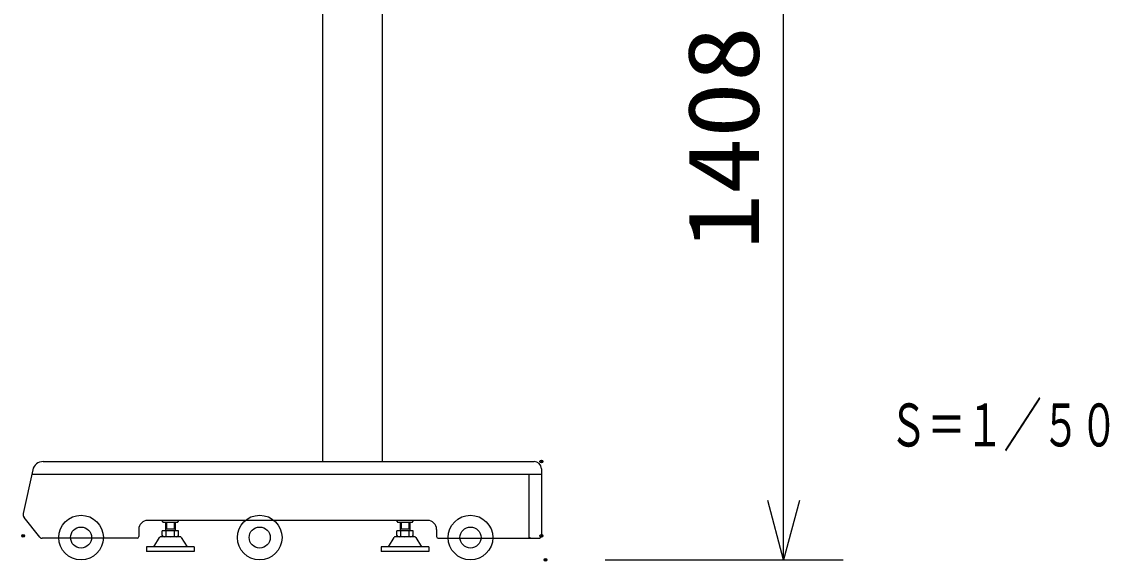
# Model space of a CAD drawing. Units: millimetres, scale not verified. Extents: x -63 to 63, y -57 to 57.
# Drawn here: x 17.95 to 54.47, y -5.96 to 12.17 of the extents above; entities that cross this region are included whole.
import ezdxf
from ezdxf.enums import TextEntityAlignment as Align

# ---------------------------------------------------------------- set-up
doc = ezdxf.new("R2010")
doc.units = ezdxf.units.MM
doc.header["$LTSCALE"] = 0.190236
doc.header["$PDMODE"] = 32
doc.header["$PDSIZE"] = 0.0951
for name, color, linetype in [('0-1_TOUROKU', 1, 'Continuous'), ('0-3_GAIKEI', 1, 'Continuous'), ('0-4_SUNPO', 7, 'Continuous')]:
    doc.layers.add(name, color=color, linetype=linetype)
doc.styles.add('ＭＳ ゴシック', font='')
doc.styles.get('ＭＳ ゴシック').set_extended_font_data('MS Gothic')

# ---------------------------------------------------------------- blocks, each defined once
blk = doc.blocks.new('_OPEN30')
at = {"layer": '0-4_SUNPO'}
blk.add_line((0, 0), (-1, 0), dxfattribs=at)
blk.add_lwpolyline([(-1, 0.26795), (0, 0), (-1, -0.26795)], dxfattribs=at)

msp = doc.modelspace()

# ---------------------------------------------------------------- linework, layer by layer
at = {"layer": '0-3_GAIKEI', "color": 7}
for p, q in [((28.0583, -2.6131), (28.0583, 22.207)), ((30.0583, -2.6131), (30.0583, 22.207)), ((18.3165, -2.8964), (17.9979, -4.3594)), ((18.6683, -2.6131), (35.1583, -2.6131)), ((35.3983, -2.8531), (35.3983, -5.0931)), ((18.549, -5.1548), (18.0284, -4.4923)), ((31.5783, -4.5931), (22.1783, -4.5931)), ((21.8783, -4.8931), (21.8783, -5.1331)), ((31.8783, -4.8931), (31.8783, -5.1331)), ((21.8183, -5.1931), (18.6276, -5.1931)), ((31.9383, -5.1931), (35.2983, -5.1931)), ((35.0183, -5.1931), (34.9783, -5.1531))]:
    msp.add_line(p, q, dxfattribs=at)
at = {"layer": '0-3_GAIKEI', "color": 3}
for p, q in [((43.5372, -3.9171), (43.5372, 20.327)), ((37.5372, -5.9171), (45.5372, -5.9171))]:
    msp.add_line(p, q, dxfattribs=at)
at = {"layer": '0-3_GAIKEI'}
for p, q in [((18.2868, -3.0331), (35.3983, -3.0331)), ((34.9783, -3.0331), (34.9783, -5.1531)), ((22.6612, -4.6171), (22.6612, -4.5931)), ((22.6612, -4.6171), (22.7012, -4.6571)), ((23.1754, -4.6571), (22.7012, -4.6571)), ((22.7783, -4.6571), (22.7783, -4.9391)), ((22.8083, -4.6571), (22.8083, -4.8891)), ((23.0683, -4.6571), (23.0683, -4.8891)), ((23.0983, -4.6571), (23.0983, -4.9391)), ((23.1754, -4.6571), (23.2154, -4.6171)), ((23.2154, -4.6171), (23.2154, -4.5931)), ((30.5412, -4.6171), (30.5412, -4.5931)), ((30.5412, -4.6171), (30.5812, -4.6571)), ((31.0554, -4.6571), (30.5812, -4.6571)), ((30.6583, -4.6571), (30.6583, -4.9391)), ((30.6883, -4.6571), (30.6883, -4.8891)), ((30.9483, -4.6571), (30.9483, -4.8891)), ((30.9783, -4.6571), (30.9783, -4.9391)), ((31.0554, -4.6571), (31.0954, -4.6171)), ((31.0954, -4.6171), (31.0954, -4.5931)), ((23.2154, -4.9391), (22.6612, -4.9391)), ((22.6612, -5.0991), (22.6612, -4.9391)), ((22.6612, -5.0991), (22.7012, -5.1391)), ((23.0983, -4.8891), (22.7783, -4.8891)), ((22.7997, -5.1191), (22.7997, -4.9391)), ((23.0768, -5.1191), (23.0768, -4.9391)), ((23.1754, -5.1391), (23.2154, -5.0991)), ((23.2154, -5.0991), (23.2154, -4.9391)), ((31.0954, -4.9391), (30.5412, -4.9391)), ((30.5412, -5.0991), (30.5412, -4.9391)), ((30.5412, -5.0991), (30.5812, -5.1391)), ((30.9783, -4.8891), (30.6583, -4.8891)), ((30.6797, -5.1191), (30.6797, -4.9391)), ((30.9569, -5.1191), (30.9569, -4.9391)), ((31.0554, -5.1391), (31.0954, -5.0991)), ((31.0954, -5.0991), (31.0954, -4.9391)), ((22.3794, -5.4791), (22.5703, -5.164)), ((23.2575, -5.1391), (22.619, -5.1391)), ((23.3062, -5.164), (23.4971, -5.4791)), ((30.2594, -5.4791), (30.4503, -5.164)), ((31.1375, -5.1391), (30.4991, -5.1391)), ((31.1862, -5.164), (31.3772, -5.4791)), ((22.1383, -5.4791), (22.1383, -5.6391)), ((23.7383, -5.4791), (22.1383, -5.4791)), ((23.7383, -5.6391), (22.1383, -5.6391)), ((23.7383, -5.4791), (23.7383, -5.6391)), ((30.0183, -5.4791), (30.0183, -5.6391)), ((31.6183, -5.4791), (30.0183, -5.4791)), ((31.6183, -5.6391), (30.0183, -5.6391)), ((31.6183, -5.4791), (31.6183, -5.6391))]:
    msp.add_line(p, q, dxfattribs=at)
for centre, radius in [((19.9383, -5.1671), 0.75), ((25.9383, -5.1671), 0.75), ((33.0183, -5.1671), 0.75), ((19.9383, -5.1671), 0.354), ((25.9383, -5.1671), 0.354), ((33.0183, -5.1671), 0.354)]:
    msp.add_circle(centre, radius, dxfattribs=at)
at = {"layer": '0-3_GAIKEI', "color": 7}
for centre, radius, start, end in [((18.6683, -2.9731), 0.36, 90, 167.71168), ((35.1583, -2.8531), 0.24, 0, 90), ((18.1542, -4.3935), 0.16, 167.71168, 218.15723), ((22.1783, -4.8931), 0.3, 90, 180), ((31.5783, -4.8931), 0.3, 0, 90), ((35.2983, -5.0931), 0.1, 270, 0), ((18.6276, -5.0931), 0.1, 218.15723, 270), ((21.8183, -5.1331), 0.06, 270, 0), ((31.9383, -5.1331), 0.06, 180, 270)]:
    msp.add_arc(centre, radius, start, end, dxfattribs=at)
at = {"layer": '0-3_GAIKEI'}
for centre, radius, start, end in [((22.619, -5.1991), 0.06, 90, 144.2933), ((22.7404, -5.0437), 0.0959, 231.80899, 308.19099), ((22.9383, -4.6491), 0.49, 253.574, 286.426), ((23.1361, -5.0437), 0.0959, 231.80899, 308.19099), ((23.2575, -5.1991), 0.06, 35.707, 90), ((30.4991, -5.1991), 0.06, 90, 144.2933), ((30.6204, -5.0437), 0.0959, 231.80899, 308.19099), ((30.8183, -4.6491), 0.49, 253.574, 286.426), ((31.0161, -5.0437), 0.0959, 231.80899, 308.19099), ((31.1375, -5.1991), 0.06, 35.707, 90)]:
    msp.add_arc(centre, radius, start, end, dxfattribs=at)
at = {"layer": '0-3_GAIKEI', "color": 7}
msp.add_point((35.3983, -2.6131), dxfattribs=at)
at = {"layer": '0-4_SUNPO'}
for p in [(17.9942, -5.1116), (35.3983, -5.1116), (35.5372, -5.9171)]:
    msp.add_point(p, dxfattribs=at)

# ---------------------------------------------------------------- block references
at = {"layer": '0-3_GAIKEI', "xscale": 2, "yscale": 2, "rotation": 270}
msp.add_blockref('_OPEN30', (43.5372, -5.9171), dxfattribs=at)

# ---------------------------------------------------------------- texts
at = {"layer": '0-1_TOUROKU', "style": 'ＭＳ ゴシック', "width": 0.65}
msp.add_text('Ｓ＝１／５０', height=1.444, dxfattribs=at).set_placement((47.085, -2.5394), align=Align.BOTTOM_LEFT)
at = {"layer": '0-3_GAIKEI', "color": 3, "style": 'ＭＳ ゴシック', "width": 1.15}
msp.add_text('1408', height=2.406, rotation=90, dxfattribs=at).set_placement((43.4276, 4.4976), align=Align.BOTTOM_LEFT)

doc.saveas('drawing.dxf')
